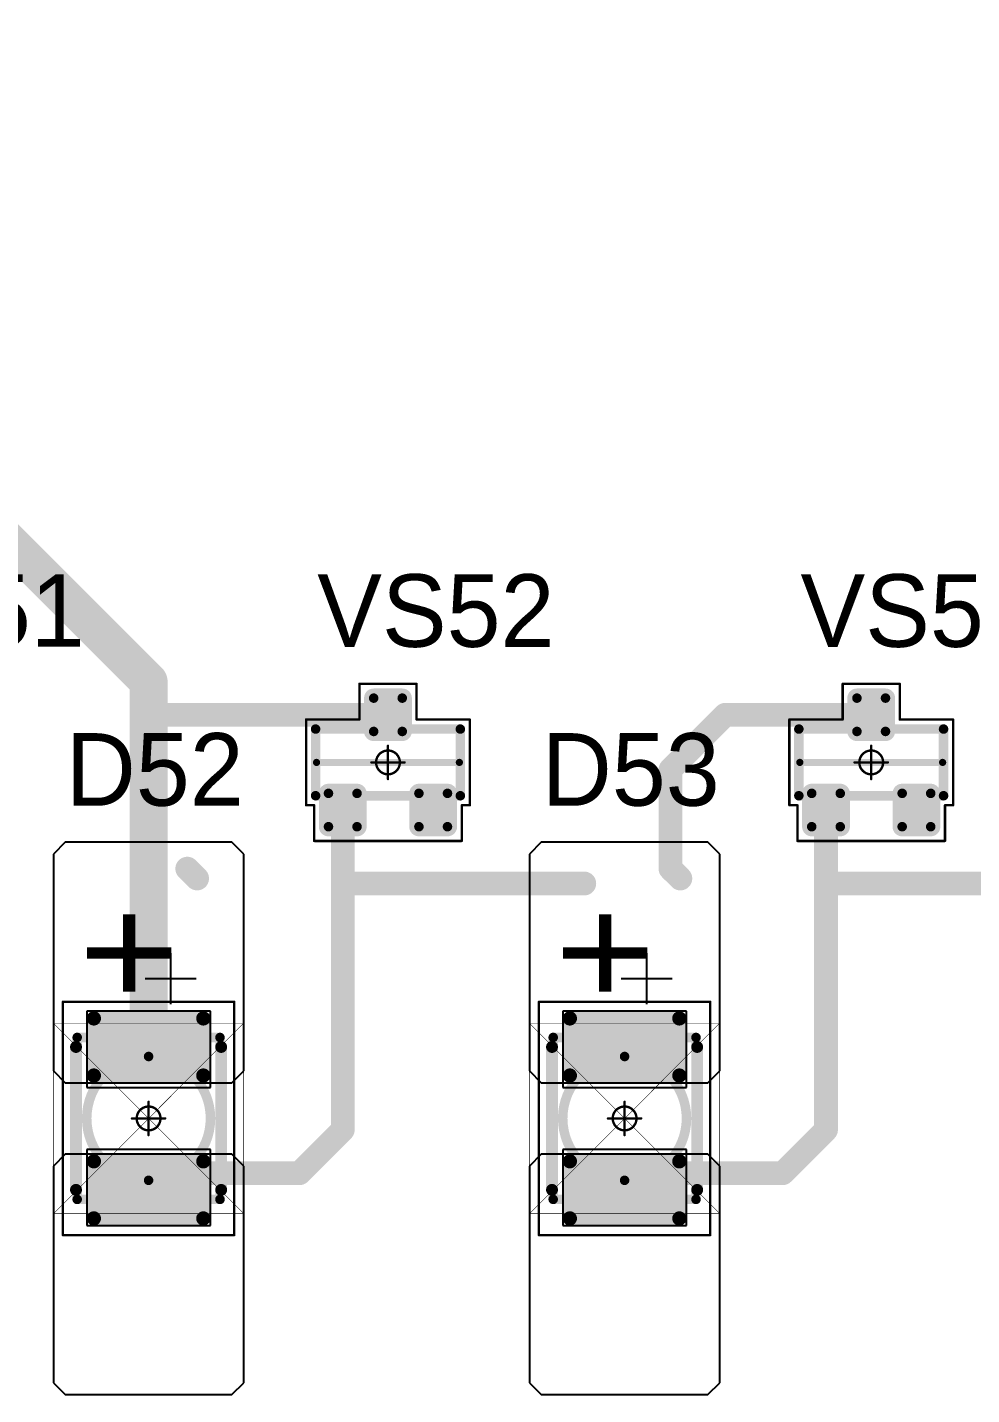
# Model space of a CAD drawing. Header units: millimetres. Extents: x 0 to 775, y 25 to 939.
# Drawn here: x 210.79 to 230.62, y 114.6 to 143.31 of the extents above; entities that cross this region are included whole.
import ezdxf

# ---------------------------------------------------------------- set-up
doc = ezdxf.new("R2010")
doc.units = ezdxf.units.MM
for name, color, linetype in [('Mechanical13', 56, 'Continuous'), ('Mechanical15', 56, 'Continuous'), ('Mechanical9', 56, 'Continuous'), ('TopLayer', 1, 'Continuous'), ('TopOverlay', 2, 'Continuous'), ('TopPaste', 8, 'Continuous'), ('TopSolder', 216, 'Continuous')]:
    doc.layers.add(name, color=color, linetype=linetype)

# ---------------------------------------------------------------- blocks, each defined once
blk = doc.blocks.new('SOT23_16')
at = {"layer": 'Mechanical13', "const_width": 0.2}
for points in [[(-0.7, 1.52), (0.7, 1.52)], [(-0.7, 1.52), (-0.7, -1.52)], [(0.7, 1.52), (0.7, -1.52)], [(-0.7, -1.52), (0.7, -1.52)]]:
    blk.add_lwpolyline(points, dxfattribs=at)
at = {"layer": 'Mechanical13', "const_width": 0.1}
for points in [[(-0.75, 1.52, 1), (-0.65, 1.52, 1)], [(-0.75, 1.52, 1), (-0.65, 1.52, 1)], [(0.65, 1.52, 1), (0.75, 1.52, 1)], [(0.65, 1.52, 1), (0.75, 1.52, 1)], [(-0.75, -1.52, 1), (-0.65, -1.52, 1)], [(-0.75, -1.52, 1), (-0.65, -1.52, 1)], [(0.65, -1.52, 1), (0.75, -1.52, 1)], [(0.65, -1.52, 1), (0.75, -1.52, 1)]]:
    blk.add_lwpolyline(points, format="xyb", close=True, dxfattribs=at)
at = {"layer": 'Mechanical15', "const_width": 0.05}
for points in [[(-0.9, 1.72), (-0.9, 1.55)], [(-0.9, 1.72), (0.9, 1.72)], [(0.9, 1.72), (0.9, 0.6)], [(-1.65, 1.55), (-1.65, -1.55)], [(-1.65, 1.55), (-0.9, 1.55)], [(0.9, 0.6), (1.65, 0.6)], [(1.65, 0.6), (1.65, -0.6)], [(0, 0.35), (0, -0.35)], [(-0.35, 0), (0.35, 0)], [(0.9, -0.6), (1.65, -0.6)], [(0.9, -0.6), (0.9, -1.72)], [(-1.65, -1.55), (-0.9, -1.55)], [(-0.9, -1.55), (-0.9, -1.72)], [(-0.9, -1.72), (0.9, -1.72)]]:
    blk.add_lwpolyline(points, dxfattribs=at)
at = {"layer": 'Mechanical15'}
for points, const_width in [([(-0.913, 1.72, 1), (-0.888, 1.72, 1)], 0.025), ([(-0.913, 1.72, 1), (-0.888, 1.72, 1)], 0.025), ([(0.888, 1.72, 1), (0.913, 1.72, 1)], 0.025), ([(0.888, 1.72, 1), (0.913, 1.72, 1)], 0.025), ([(-1.662, 1.55, 1), (-1.637, 1.55, 1)], 0.025), ([(-1.662, 1.55, 1), (-1.637, 1.55, 1)], 0.025), ([(-0.913, 1.55, 1), (-0.888, 1.55, 1)], 0.025), ([(-0.913, 1.55, 1), (-0.888, 1.55, 1)], 0.025), ([(0.888, 0.6, 1), (0.913, 0.6, 1)], 0.025), ([(0.888, 0.6, 1), (0.913, 0.6, 1)], 0.025), ([(1.637, 0.6, 1), (1.662, 0.6, 1)], 0.025), ([(1.637, 0.6, 1), (1.662, 0.6, 1)], 0.025), ([(-0.012, 0.35, 1), (0.012, 0.35, 1)], 0.025), ([(-0.362, 0, 1), (-0.337, 0, 1)], 0.025), ([(0.25, 0, 1), (-0.25, 0, 1)], 0.05), ([(-0.262, 0, 1), (-0.238, 0, 1)], 0.025), ([(0.238, 0, 1), (0.262, 0, 1)], 0.025), ([(0.337, 0, 1), (0.362, 0, 1)], 0.025), ([(-0.012, -0.35, 1), (0.012, -0.35, 1)], 0.025), ([(0.888, -0.6, 1), (0.913, -0.6, 1)], 0.025), ([(0.888, -0.6, 1), (0.913, -0.6, 1)], 0.025), ([(1.637, -0.6, 1), (1.662, -0.6, 1)], 0.025), ([(1.637, -0.6, 1), (1.662, -0.6, 1)], 0.025), ([(-1.662, -1.55, 1), (-1.637, -1.55, 1)], 0.025), ([(-1.662, -1.55, 1), (-1.637, -1.55, 1)], 0.025), ([(-0.913, -1.55, 1), (-0.888, -1.55, 1)], 0.025), ([(-0.913, -1.55, 1), (-0.888, -1.55, 1)], 0.025), ([(-0.913, -1.72, 1), (-0.888, -1.72, 1)], 0.025), ([(-0.913, -1.72, 1), (-0.888, -1.72, 1)], 0.025), ([(0.888, -1.72, 1), (0.913, -1.72, 1)], 0.025), ([(0.888, -1.72, 1), (0.913, -1.72, 1)], 0.025)]:
    blk.add_lwpolyline(points, format="xyb", close=True, dxfattribs=dict(at, const_width=const_width))
at = {"layer": 'TopLayer', "const_width": 0.1}
for points in [[(-1.4, 1.25, 1), (-1.3, 1.25, 1)], [(-0.7, 1.25, 1), (-0.6, 1.25, 1)], [(-1.4, 0.65, 1), (-1.3, 0.65, 1)], [(-0.7, 0.65, 1), (-0.6, 0.65, 1)], [(0.6, 0.3, 1), (0.7, 0.3, 1)], [(1.3, 0.3, 1), (1.4, 0.3, 1)], [(0.6, -0.3, 1), (0.7, -0.3, 1)], [(1.3, -0.3, 1), (1.4, -0.3, 1)], [(-1.4, -0.65, 1), (-1.3, -0.65, 1)], [(-0.7, -0.65, 1), (-0.6, -0.65, 1)], [(-1.4, -1.25, 1), (-1.3, -1.25, 1)], [(-0.7, -1.25, 1), (-0.6, -1.25, 1)]]:
    blk.add_lwpolyline(points, format="xyb", close=True, dxfattribs=at)
at = {"layer": 'TopLayer'}
for points in [[(-1.45, 1.25), (-1.45, 0.65), (-0.55, 1.25), (-0.55, 0.65)], [(-1.35, 1.35), (-1.35, 0.55), (-0.65, 1.35), (-0.65, 0.55)], [(0.55, 0.3), (0.55, -0.3), (1.45, 0.3), (1.45, -0.3)], [(0.65, 0.4), (0.65, -0.4), (1.35, 0.4), (1.35, -0.4)], [(-1.35, -0.55), (-1.35, -1.35), (-0.65, -0.55), (-0.65, -1.35)], [(-1.45, -0.65), (-1.45, -1.25), (-0.55, -0.65), (-0.55, -1.25)]]:
    blk.add_solid(points, dxfattribs=at)
at = {"layer": 'TopOverlay', "const_width": 0.15}
blk.add_lwpolyline([(0, 1.5), (0, -1.5)], dxfattribs=at)
at = {"layer": 'TopOverlay', "const_width": 0.075}
for points in [[(-0.038, 1.5, 1), (0.038, 1.5, 1)], [(-0.038, -1.5, 1), (0.038, -1.5, 1)]]:
    blk.add_lwpolyline(points, format="xyb", close=True, dxfattribs=at)
at = {"layer": 'TopPaste', "const_width": 0.075}
for points in [[(-1.387, 1.25, 1), (-1.313, 1.25, 1)], [(-0.687, 1.25, 1), (-0.613, 1.25, 1)], [(-1.387, 0.65, 1), (-1.313, 0.65, 1)], [(-0.687, 0.65, 1), (-0.613, 0.65, 1)], [(0.613, 0.3, 1), (0.687, 0.3, 1)], [(1.313, 0.3, 1), (1.387, 0.3, 1)], [(0.613, -0.3, 1), (0.687, -0.3, 1)], [(1.313, -0.3, 1), (1.387, -0.3, 1)], [(-1.387, -0.65, 1), (-1.313, -0.65, 1)], [(-0.687, -0.65, 1), (-0.613, -0.65, 1)], [(-1.387, -1.25, 1), (-1.313, -1.25, 1)], [(-0.687, -1.25, 1), (-0.613, -1.25, 1)]]:
    blk.add_lwpolyline(points, format="xyb", close=True, dxfattribs=at)
at = {"layer": 'TopPaste'}
for points in [[(-1.425, 1.25), (-1.425, 0.65), (-0.575, 1.25), (-0.575, 0.65)], [(-1.35, 1.325), (-1.35, 0.575), (-0.65, 1.325), (-0.65, 0.575)], [(0.575, 0.3), (0.575, -0.3), (1.425, 0.3), (1.425, -0.3)], [(0.65, 0.375), (0.65, -0.375), (1.35, 0.375), (1.35, -0.375)], [(-1.425, -0.65), (-1.425, -1.25), (-0.575, -0.65), (-0.575, -1.25)], [(-1.35, -0.575), (-1.35, -1.325), (-0.65, -0.575), (-0.65, -1.325)]]:
    blk.add_solid(points, dxfattribs=at)
at = {"layer": 'TopSolder', "const_width": 0.202}
for points in [[(-1.451, 1.25, 1), (-1.249, 1.25, 1)], [(-0.751, 1.25, 1), (-0.549, 1.25, 1)], [(-1.451, 0.65, 1), (-1.249, 0.65, 1)], [(-0.751, 0.65, 1), (-0.549, 0.65, 1)], [(0.549, 0.3, 1), (0.751, 0.3, 1)], [(1.249, 0.3, 1), (1.451, 0.3, 1)], [(0.549, -0.3, 1), (0.751, -0.3, 1)], [(1.249, -0.3, 1), (1.451, -0.3, 1)], [(-1.451, -0.65, 1), (-1.249, -0.65, 1)], [(-0.751, -0.65, 1), (-0.549, -0.65, 1)], [(-1.451, -1.25, 1), (-1.249, -1.25, 1)], [(-0.751, -1.25, 1), (-0.549, -1.25, 1)]]:
    blk.add_lwpolyline(points, format="xyb", close=True, dxfattribs=at)
at = {"layer": 'TopSolder'}
for points in [[(-1.35, 1.452), (-1.35, 0.448), (-0.65, 1.452), (-0.65, 0.448)], [(-1.552, 1.25), (-1.552, 0.65), (-0.448, 1.25), (-0.448, 0.65)], [(0.448, 0.3), (0.448, -0.3), (1.552, 0.3), (1.552, -0.3)], [(0.65, 0.502), (0.65, -0.502), (1.35, 0.502), (1.35, -0.502)], [(-1.35, -0.448), (-1.35, -1.452), (-0.65, -0.448), (-0.65, -1.452)], [(-1.552, -0.65), (-1.552, -1.25), (-0.448, -0.65), (-0.448, -1.25)]]:
    blk.add_solid(points, dxfattribs=at)
blk = doc.blocks.new('SOT23_17')
at = {"layer": 'Mechanical13', "const_width": 0.2}
for points in [[(-0.7, 1.52), (0.7, 1.52)], [(-0.7, 1.52), (-0.7, -1.52)], [(0.7, 1.52), (0.7, -1.52)], [(-0.7, -1.52), (0.7, -1.52)]]:
    blk.add_lwpolyline(points, dxfattribs=at)
at = {"layer": 'Mechanical13', "const_width": 0.1}
for points in [[(-0.75, 1.52, 1), (-0.65, 1.52, 1)], [(-0.75, 1.52, 1), (-0.65, 1.52, 1)], [(0.65, 1.52, 1), (0.75, 1.52, 1)], [(0.65, 1.52, 1), (0.75, 1.52, 1)], [(-0.75, -1.52, 1), (-0.65, -1.52, 1)], [(-0.75, -1.52, 1), (-0.65, -1.52, 1)], [(0.65, -1.52, 1), (0.75, -1.52, 1)], [(0.65, -1.52, 1), (0.75, -1.52, 1)]]:
    blk.add_lwpolyline(points, format="xyb", close=True, dxfattribs=at)
at = {"layer": 'Mechanical15', "const_width": 0.05}
for points in [[(-0.9, 1.72), (-0.9, 1.55)], [(-0.9, 1.72), (0.9, 1.72)], [(0.9, 1.72), (0.9, 0.6)], [(-1.65, 1.55), (-1.65, -1.55)], [(-1.65, 1.55), (-0.9, 1.55)], [(0.9, 0.6), (1.65, 0.6)], [(1.65, 0.6), (1.65, -0.6)], [(0, 0.35), (0, -0.35)], [(-0.35, 0), (0.35, 0)], [(0.9, -0.6), (1.65, -0.6)], [(0.9, -0.6), (0.9, -1.72)], [(-1.65, -1.55), (-0.9, -1.55)], [(-0.9, -1.55), (-0.9, -1.72)], [(-0.9, -1.72), (0.9, -1.72)]]:
    blk.add_lwpolyline(points, dxfattribs=at)
at = {"layer": 'Mechanical15'}
for points, const_width in [([(-0.913, 1.72, 1), (-0.888, 1.72, 1)], 0.025), ([(-0.913, 1.72, 1), (-0.888, 1.72, 1)], 0.025), ([(0.888, 1.72, 1), (0.913, 1.72, 1)], 0.025), ([(0.888, 1.72, 1), (0.913, 1.72, 1)], 0.025), ([(-1.662, 1.55, 1), (-1.637, 1.55, 1)], 0.025), ([(-1.662, 1.55, 1), (-1.637, 1.55, 1)], 0.025), ([(-0.913, 1.55, 1), (-0.888, 1.55, 1)], 0.025), ([(-0.913, 1.55, 1), (-0.888, 1.55, 1)], 0.025), ([(0.888, 0.6, 1), (0.913, 0.6, 1)], 0.025), ([(0.888, 0.6, 1), (0.913, 0.6, 1)], 0.025), ([(1.637, 0.6, 1), (1.662, 0.6, 1)], 0.025), ([(1.637, 0.6, 1), (1.662, 0.6, 1)], 0.025), ([(-0.012, 0.35, 1), (0.012, 0.35, 1)], 0.025), ([(-0.362, 0, 1), (-0.337, 0, 1)], 0.025), ([(0.25, 0, 1), (-0.25, 0, 1)], 0.05), ([(-0.262, 0, 1), (-0.238, 0, 1)], 0.025), ([(0.238, 0, 1), (0.262, 0, 1)], 0.025), ([(0.337, 0, 1), (0.362, 0, 1)], 0.025), ([(-0.012, -0.35, 1), (0.012, -0.35, 1)], 0.025), ([(0.888, -0.6, 1), (0.913, -0.6, 1)], 0.025), ([(0.888, -0.6, 1), (0.913, -0.6, 1)], 0.025), ([(1.637, -0.6, 1), (1.662, -0.6, 1)], 0.025), ([(1.637, -0.6, 1), (1.662, -0.6, 1)], 0.025), ([(-1.662, -1.55, 1), (-1.637, -1.55, 1)], 0.025), ([(-1.662, -1.55, 1), (-1.637, -1.55, 1)], 0.025), ([(-0.913, -1.55, 1), (-0.888, -1.55, 1)], 0.025), ([(-0.913, -1.55, 1), (-0.888, -1.55, 1)], 0.025), ([(-0.913, -1.72, 1), (-0.888, -1.72, 1)], 0.025), ([(-0.913, -1.72, 1), (-0.888, -1.72, 1)], 0.025), ([(0.888, -1.72, 1), (0.913, -1.72, 1)], 0.025), ([(0.888, -1.72, 1), (0.913, -1.72, 1)], 0.025)]:
    blk.add_lwpolyline(points, format="xyb", close=True, dxfattribs=dict(at, const_width=const_width))
at = {"layer": 'TopLayer', "const_width": 0.1}
for points in [[(-1.4, 1.25, 1), (-1.3, 1.25, 1)], [(-0.7, 1.25, 1), (-0.6, 1.25, 1)], [(-1.4, 0.65, 1), (-1.3, 0.65, 1)], [(-0.7, 0.65, 1), (-0.6, 0.65, 1)], [(0.6, 0.3, 1), (0.7, 0.3, 1)], [(1.3, 0.3, 1), (1.4, 0.3, 1)], [(0.6, -0.3, 1), (0.7, -0.3, 1)], [(1.3, -0.3, 1), (1.4, -0.3, 1)], [(-1.4, -0.65, 1), (-1.3, -0.65, 1)], [(-0.7, -0.65, 1), (-0.6, -0.65, 1)], [(-1.4, -1.25, 1), (-1.3, -1.25, 1)], [(-0.7, -1.25, 1), (-0.6, -1.25, 1)]]:
    blk.add_lwpolyline(points, format="xyb", close=True, dxfattribs=at)
at = {"layer": 'TopLayer'}
for points in [[(-1.45, 1.25), (-1.45, 0.65), (-0.55, 1.25), (-0.55, 0.65)], [(-1.35, 1.35), (-1.35, 0.55), (-0.65, 1.35), (-0.65, 0.55)], [(0.55, 0.3), (0.55, -0.3), (1.45, 0.3), (1.45, -0.3)], [(0.65, 0.4), (0.65, -0.4), (1.35, 0.4), (1.35, -0.4)], [(-1.35, -0.55), (-1.35, -1.35), (-0.65, -0.55), (-0.65, -1.35)], [(-1.45, -0.65), (-1.45, -1.25), (-0.55, -0.65), (-0.55, -1.25)]]:
    blk.add_solid(points, dxfattribs=at)
at = {"layer": 'TopOverlay', "const_width": 0.15}
blk.add_lwpolyline([(0, 1.5), (0, -1.5)], dxfattribs=at)
at = {"layer": 'TopOverlay', "const_width": 0.075}
for points in [[(-0.038, 1.5, 1), (0.038, 1.5, 1)], [(-0.038, -1.5, 1), (0.038, -1.5, 1)]]:
    blk.add_lwpolyline(points, format="xyb", close=True, dxfattribs=at)
at = {"layer": 'TopPaste', "const_width": 0.075}
for points in [[(-1.387, 1.25, 1), (-1.313, 1.25, 1)], [(-0.687, 1.25, 1), (-0.613, 1.25, 1)], [(-1.387, 0.65, 1), (-1.313, 0.65, 1)], [(-0.687, 0.65, 1), (-0.613, 0.65, 1)], [(0.613, 0.3, 1), (0.687, 0.3, 1)], [(1.313, 0.3, 1), (1.387, 0.3, 1)], [(0.613, -0.3, 1), (0.687, -0.3, 1)], [(1.313, -0.3, 1), (1.387, -0.3, 1)], [(-1.387, -0.65, 1), (-1.313, -0.65, 1)], [(-0.687, -0.65, 1), (-0.613, -0.65, 1)], [(-1.387, -1.25, 1), (-1.313, -1.25, 1)], [(-0.687, -1.25, 1), (-0.613, -1.25, 1)]]:
    blk.add_lwpolyline(points, format="xyb", close=True, dxfattribs=at)
at = {"layer": 'TopPaste'}
for points in [[(-1.425, 1.25), (-1.425, 0.65), (-0.575, 1.25), (-0.575, 0.65)], [(-1.35, 1.325), (-1.35, 0.575), (-0.65, 1.325), (-0.65, 0.575)], [(0.575, 0.3), (0.575, -0.3), (1.425, 0.3), (1.425, -0.3)], [(0.65, 0.375), (0.65, -0.375), (1.35, 0.375), (1.35, -0.375)], [(-1.425, -0.65), (-1.425, -1.25), (-0.575, -0.65), (-0.575, -1.25)], [(-1.35, -0.575), (-1.35, -1.325), (-0.65, -0.575), (-0.65, -1.325)]]:
    blk.add_solid(points, dxfattribs=at)
at = {"layer": 'TopSolder', "const_width": 0.202}
for points in [[(-1.451, 1.25, 1), (-1.249, 1.25, 1)], [(-0.751, 1.25, 1), (-0.549, 1.25, 1)], [(-1.451, 0.65, 1), (-1.249, 0.65, 1)], [(-0.751, 0.65, 1), (-0.549, 0.65, 1)], [(0.549, 0.3, 1), (0.751, 0.3, 1)], [(1.249, 0.3, 1), (1.451, 0.3, 1)], [(0.549, -0.3, 1), (0.751, -0.3, 1)], [(1.249, -0.3, 1), (1.451, -0.3, 1)], [(-1.451, -0.65, 1), (-1.249, -0.65, 1)], [(-0.751, -0.65, 1), (-0.549, -0.65, 1)], [(-1.451, -1.25, 1), (-1.249, -1.25, 1)], [(-0.751, -1.25, 1), (-0.549, -1.25, 1)]]:
    blk.add_lwpolyline(points, format="xyb", close=True, dxfattribs=at)
at = {"layer": 'TopSolder'}
for points in [[(-1.35, 1.452), (-1.35, 0.448), (-0.65, 1.452), (-0.65, 0.448)], [(-1.552, 1.25), (-1.552, 0.65), (-0.448, 1.25), (-0.448, 0.65)], [(0.448, 0.3), (0.448, -0.3), (1.552, 0.3), (1.552, -0.3)], [(0.65, 0.502), (0.65, -0.502), (1.35, 0.502), (1.35, -0.502)], [(-1.35, -0.448), (-1.35, -1.452), (-0.65, -0.448), (-0.65, -1.452)], [(-1.552, -0.65), (-1.552, -1.25), (-0.448, -0.65), (-0.448, -1.25)]]:
    blk.add_solid(points, dxfattribs=at)
blk = doc.blocks.new('T66G_109')
at = {"layer": 'Mechanical13'}
for p, q in [((2.936, 0.071), (2.936, -1)), ((2.4, -0.464), (3.471, -0.464))]:
    blk.add_line(p, q, dxfattribs=at)
at = {"layer": 'Mechanical13', "const_width": 0.2}
for points in [[(-1.7, 1.5), (-1.7, -1.5)], [(-1.7, 1.5), (1.7, 1.5)], [(1.7, 1.5), (1.7, -1.5)], [(-1.7, -1.5), (1.7, -1.5)]]:
    blk.add_lwpolyline(points, dxfattribs=at)
at = {"layer": 'Mechanical13'}
for points, const_width in [([(-1.75, 1.5, 1), (-1.65, 1.5, 1)], 0.1), ([(-1.75, 1.5, 1), (-1.65, 1.5, 1)], 0.1), ([(1.65, 1.5, 1), (1.75, 1.5, 1)], 0.1), ([(1.65, 1.5, 1), (1.75, 1.5, 1)], 0.1), ([(1.3, 0, 1), (-1.3, 0, 1)], 0.2), ([(-1.35, 0, 1), (-1.25, 0, 1)], 0.1), ([(1.25, 0, 1), (1.35, 0, 1)], 0.1), ([(-1.75, -1.5, 1), (-1.65, -1.5, 1)], 0.1), ([(-1.75, -1.5, 1), (-1.65, -1.5, 1)], 0.1), ([(1.65, -1.5, 1), (1.75, -1.5, 1)], 0.1), ([(1.65, -1.5, 1), (1.75, -1.5, 1)], 0.1)]:
    blk.add_lwpolyline(points, format="xyb", close=True, dxfattribs=dict(at, const_width=const_width))
at = {"layer": 'Mechanical15', "const_width": 0.05}
for points in [[(-2.45, 1.8), (2.45, 1.8)], [(-2.45, 1.8), (-2.45, -1.8)], [(2.45, 1.8), (2.45, -1.8)], [(0, 0.35), (0, -0.35)], [(-0.35, 0), (0.35, 0)], [(-2.45, -1.8), (2.45, -1.8)]]:
    blk.add_lwpolyline(points, dxfattribs=at)
at = {"layer": 'Mechanical15'}
for points, const_width in [([(-2.462, 1.8, 1), (-2.438, 1.8, 1)], 0.025), ([(-2.462, 1.8, 1), (-2.438, 1.8, 1)], 0.025), ([(2.438, 1.8, 1), (2.462, 1.8, 1)], 0.025), ([(2.438, 1.8, 1), (2.462, 1.8, 1)], 0.025), ([(-0.012, 0.35, 1), (0.012, 0.35, 1)], 0.025), ([(-0.362, 0, 1), (-0.337, 0, 1)], 0.025), ([(0.25, 0, 1), (-0.25, 0, 1)], 0.05), ([(-0.262, 0, 1), (-0.238, 0, 1)], 0.025), ([(0.238, 0, 1), (0.262, 0, 1)], 0.025), ([(0.337, 0, 1), (0.362, 0, 1)], 0.025), ([(-0.012, -0.35, 1), (0.012, -0.35, 1)], 0.025), ([(-2.462, -1.8, 1), (-2.438, -1.8, 1)], 0.025), ([(-2.462, -1.8, 1), (-2.438, -1.8, 1)], 0.025), ([(2.438, -1.8, 1), (2.462, -1.8, 1)], 0.025), ([(2.438, -1.8, 1), (2.462, -1.8, 1)], 0.025)]:
    blk.add_lwpolyline(points, format="xyb", close=True, dxfattribs=dict(at, const_width=const_width))
at = {"layer": 'TopLayer'}
for p, q in [((-5.55, 2), (-5.8, 1.75)), ((-5.8, 1.75), (-5.8, -1.75)), ((-1, 2), (-5.55, 2)), ((-0.75, 1.75), (-1, 2)), ((-0.75, -1.75), (-0.75, 1.75)), ((1, 2), (0.75, 1.75)), ((0.75, 1.75), (0.75, -1.75)), ((5.55, 2), (1, 2)), ((5.8, 1.75), (5.55, 2)), ((5.8, -1.75), (5.8, 1.75)), ((-5.8, -1.75), (-5.55, -2)), ((-5.55, -2), (-1, -2)), ((-1, -2), (-0.75, -1.75)), ((0.75, -1.75), (1, -2)), ((1, -2), (5.55, -2)), ((5.55, -2), (5.8, -1.75))]:
    blk.add_line(p, q, dxfattribs=at)
at = {"layer": 'TopLayer', "const_width": 0.15}
for points in [[(-2.175, 1.15, 1), (-2.025, 1.15, 1)], [(-0.975, 1.15, 1), (-0.825, 1.15, 1)], [(0.825, 1.15, 1), (0.975, 1.15, 1)], [(2.025, 1.15, 1), (2.175, 1.15, 1)], [(-2.175, -1.15, 1), (-2.025, -1.15, 1)], [(-0.975, -1.15, 1), (-0.825, -1.15, 1)], [(0.825, -1.15, 1), (0.975, -1.15, 1)], [(2.025, -1.15, 1), (2.175, -1.15, 1)]]:
    blk.add_lwpolyline(points, format="xyb", close=True, dxfattribs=at)
at = {"layer": 'TopLayer'}
for points in [[(-0.75, 1.15), (-2.25, 1.15), (-0.75, -1.15), (-2.25, -1.15)], [(-0.9, 1.3), (-2.1, 1.3), (-0.9, -1.3), (-2.1, -1.3)], [(2.25, 1.15), (0.75, 1.15), (2.25, -1.15), (0.75, -1.15)], [(2.1, 1.3), (0.9, 1.3), (2.1, -1.3), (0.9, -1.3)]]:
    blk.add_solid(points, dxfattribs=at)
at = {"layer": 'TopOverlay', "const_width": 0.25}
for points in [[(-1.5, 1.525), (1.5, 1.525)], [(-1.5, -1.525), (1.5, -1.525)]]:
    blk.add_lwpolyline(points, dxfattribs=at)
at = {"layer": 'TopOverlay', "const_width": 0.125}
for points in [[(-1.562, 1.525, 1), (-1.438, 1.525, 1)], [(1.438, 1.525, 1), (1.562, 1.525, 1)], [(-1.562, -1.525, 1), (-1.438, -1.525, 1)], [(1.438, -1.525, 1), (1.562, -1.525, 1)]]:
    blk.add_lwpolyline(points, format="xyb", close=True, dxfattribs=at)
at = {"layer": 'TopPaste', "const_width": 0.125}
for points in [[(-2.163, 1.15, 1), (-2.038, 1.15, 1)], [(-0.963, 1.15, 1), (-0.838, 1.15, 1)], [(0.838, 1.15, 1), (0.963, 1.15, 1)], [(2.038, 1.15, 1), (2.163, 1.15, 1)], [(-2.163, -1.15, 1), (-2.038, -1.15, 1)], [(-0.963, -1.15, 1), (-0.838, -1.15, 1)], [(0.838, -1.15, 1), (0.963, -1.15, 1)], [(2.038, -1.15, 1), (2.163, -1.15, 1)]]:
    blk.add_lwpolyline(points, format="xyb", close=True, dxfattribs=at)
at = {"layer": 'TopPaste'}
for points in [[(-0.775, 1.15), (-2.225, 1.15), (-0.775, -1.15), (-2.225, -1.15)], [(-0.9, 1.275), (-2.1, 1.275), (-0.9, -1.275), (-2.1, -1.275)], [(2.225, 1.15), (0.775, 1.15), (2.225, -1.15), (0.775, -1.15)], [(2.1, 1.275), (0.9, 1.275), (2.1, -1.275), (0.9, -1.275)]]:
    blk.add_solid(points, dxfattribs=at)
at = {"layer": 'TopSolder'}
for p, q in [((-2.25, 1.3), (-2.25, -1.3)), ((-0.65, 1.3), (-2.25, 1.3)), ((-0.65, -1.3), (-0.65, 1.3)), ((0.65, 1.3), (0.65, -1.3)), ((2.25, 1.3), (0.65, 1.3)), ((2.25, -1.3), (2.25, 1.3)), ((-2.25, -1.3), (-0.65, -1.3)), ((0.65, -1.3), (2.25, -1.3))]:
    blk.add_line(p, q, dxfattribs=at)
at = {"layer": 'TopOverlay'}
blk.add_text('+', height=2.5, dxfattribs=at).set_placement((2.5, -0.8))
blk = doc.blocks.new('T66G_110')
at = {"layer": 'Mechanical13'}
for p, q in [((2.936, 0.071), (2.936, -1)), ((2.4, -0.464), (3.471, -0.464))]:
    blk.add_line(p, q, dxfattribs=at)
at = {"layer": 'Mechanical13', "const_width": 0.2}
for points in [[(-1.7, 1.5), (-1.7, -1.5)], [(-1.7, 1.5), (1.7, 1.5)], [(1.7, 1.5), (1.7, -1.5)], [(-1.7, -1.5), (1.7, -1.5)]]:
    blk.add_lwpolyline(points, dxfattribs=at)
at = {"layer": 'Mechanical13'}
for points, const_width in [([(-1.75, 1.5, 1), (-1.65, 1.5, 1)], 0.1), ([(-1.75, 1.5, 1), (-1.65, 1.5, 1)], 0.1), ([(1.65, 1.5, 1), (1.75, 1.5, 1)], 0.1), ([(1.65, 1.5, 1), (1.75, 1.5, 1)], 0.1), ([(1.3, 0, 1), (-1.3, 0, 1)], 0.2), ([(-1.35, 0, 1), (-1.25, 0, 1)], 0.1), ([(1.25, 0, 1), (1.35, 0, 1)], 0.1), ([(-1.75, -1.5, 1), (-1.65, -1.5, 1)], 0.1), ([(-1.75, -1.5, 1), (-1.65, -1.5, 1)], 0.1), ([(1.65, -1.5, 1), (1.75, -1.5, 1)], 0.1), ([(1.65, -1.5, 1), (1.75, -1.5, 1)], 0.1)]:
    blk.add_lwpolyline(points, format="xyb", close=True, dxfattribs=dict(at, const_width=const_width))
at = {"layer": 'Mechanical15', "const_width": 0.05}
for points in [[(-2.45, 1.8), (2.45, 1.8)], [(-2.45, 1.8), (-2.45, -1.8)], [(2.45, 1.8), (2.45, -1.8)], [(0, 0.35), (0, -0.35)], [(-0.35, 0), (0.35, 0)], [(-2.45, -1.8), (2.45, -1.8)]]:
    blk.add_lwpolyline(points, dxfattribs=at)
at = {"layer": 'Mechanical15'}
for points, const_width in [([(-2.462, 1.8, 1), (-2.438, 1.8, 1)], 0.025), ([(-2.462, 1.8, 1), (-2.438, 1.8, 1)], 0.025), ([(2.438, 1.8, 1), (2.462, 1.8, 1)], 0.025), ([(2.438, 1.8, 1), (2.462, 1.8, 1)], 0.025), ([(-0.012, 0.35, 1), (0.012, 0.35, 1)], 0.025), ([(-0.362, 0, 1), (-0.337, 0, 1)], 0.025), ([(0.25, 0, 1), (-0.25, 0, 1)], 0.05), ([(-0.262, 0, 1), (-0.238, 0, 1)], 0.025), ([(0.238, 0, 1), (0.262, 0, 1)], 0.025), ([(0.337, 0, 1), (0.362, 0, 1)], 0.025), ([(-0.012, -0.35, 1), (0.012, -0.35, 1)], 0.025), ([(-2.462, -1.8, 1), (-2.438, -1.8, 1)], 0.025), ([(-2.462, -1.8, 1), (-2.438, -1.8, 1)], 0.025), ([(2.438, -1.8, 1), (2.462, -1.8, 1)], 0.025), ([(2.438, -1.8, 1), (2.462, -1.8, 1)], 0.025)]:
    blk.add_lwpolyline(points, format="xyb", close=True, dxfattribs=dict(at, const_width=const_width))
at = {"layer": 'TopLayer'}
for p, q in [((-5.55, 2), (-5.8, 1.75)), ((-5.8, 1.75), (-5.8, -1.75)), ((-1, 2), (-5.55, 2)), ((-0.75, 1.75), (-1, 2)), ((-0.75, -1.75), (-0.75, 1.75)), ((1, 2), (0.75, 1.75)), ((0.75, 1.75), (0.75, -1.75)), ((5.55, 2), (1, 2)), ((5.8, 1.75), (5.55, 2)), ((5.8, -1.75), (5.8, 1.75)), ((-5.8, -1.75), (-5.55, -2)), ((-5.55, -2), (-1, -2)), ((-1, -2), (-0.75, -1.75)), ((0.75, -1.75), (1, -2)), ((1, -2), (5.55, -2)), ((5.55, -2), (5.8, -1.75))]:
    blk.add_line(p, q, dxfattribs=at)
at = {"layer": 'TopLayer', "const_width": 0.15}
for points in [[(-2.175, 1.15, 1), (-2.025, 1.15, 1)], [(-0.975, 1.15, 1), (-0.825, 1.15, 1)], [(0.825, 1.15, 1), (0.975, 1.15, 1)], [(2.025, 1.15, 1), (2.175, 1.15, 1)], [(-2.175, -1.15, 1), (-2.025, -1.15, 1)], [(-0.975, -1.15, 1), (-0.825, -1.15, 1)], [(0.825, -1.15, 1), (0.975, -1.15, 1)], [(2.025, -1.15, 1), (2.175, -1.15, 1)]]:
    blk.add_lwpolyline(points, format="xyb", close=True, dxfattribs=at)
at = {"layer": 'TopLayer'}
for points in [[(-0.75, 1.15), (-2.25, 1.15), (-0.75, -1.15), (-2.25, -1.15)], [(-0.9, 1.3), (-2.1, 1.3), (-0.9, -1.3), (-2.1, -1.3)], [(2.25, 1.15), (0.75, 1.15), (2.25, -1.15), (0.75, -1.15)], [(2.1, 1.3), (0.9, 1.3), (2.1, -1.3), (0.9, -1.3)]]:
    blk.add_solid(points, dxfattribs=at)
at = {"layer": 'TopOverlay', "const_width": 0.25}
for points in [[(-1.5, 1.525), (1.5, 1.525)], [(-1.5, -1.525), (1.5, -1.525)]]:
    blk.add_lwpolyline(points, dxfattribs=at)
at = {"layer": 'TopOverlay', "const_width": 0.125}
for points in [[(-1.562, 1.525, 1), (-1.438, 1.525, 1)], [(1.438, 1.525, 1), (1.562, 1.525, 1)], [(-1.562, -1.525, 1), (-1.438, -1.525, 1)], [(1.438, -1.525, 1), (1.562, -1.525, 1)]]:
    blk.add_lwpolyline(points, format="xyb", close=True, dxfattribs=at)
at = {"layer": 'TopPaste', "const_width": 0.125}
for points in [[(-2.163, 1.15, 1), (-2.038, 1.15, 1)], [(-0.963, 1.15, 1), (-0.838, 1.15, 1)], [(0.838, 1.15, 1), (0.963, 1.15, 1)], [(2.038, 1.15, 1), (2.163, 1.15, 1)], [(-2.163, -1.15, 1), (-2.038, -1.15, 1)], [(-0.963, -1.15, 1), (-0.838, -1.15, 1)], [(0.838, -1.15, 1), (0.963, -1.15, 1)], [(2.038, -1.15, 1), (2.163, -1.15, 1)]]:
    blk.add_lwpolyline(points, format="xyb", close=True, dxfattribs=at)
at = {"layer": 'TopPaste'}
for points in [[(-0.775, 1.15), (-2.225, 1.15), (-0.775, -1.15), (-2.225, -1.15)], [(-0.9, 1.275), (-2.1, 1.275), (-0.9, -1.275), (-2.1, -1.275)], [(2.225, 1.15), (0.775, 1.15), (2.225, -1.15), (0.775, -1.15)], [(2.1, 1.275), (0.9, 1.275), (2.1, -1.275), (0.9, -1.275)]]:
    blk.add_solid(points, dxfattribs=at)
at = {"layer": 'TopSolder'}
for p, q in [((-2.25, 1.3), (-2.25, -1.3)), ((-0.65, 1.3), (-2.25, 1.3)), ((-0.65, -1.3), (-0.65, 1.3)), ((0.65, 1.3), (0.65, -1.3)), ((2.25, 1.3), (0.65, 1.3)), ((2.25, -1.3), (2.25, 1.3)), ((-2.25, -1.3), (-0.65, -1.3)), ((0.65, -1.3), (2.25, -1.3))]:
    blk.add_line(p, q, dxfattribs=at)
at = {"layer": 'TopOverlay'}
blk.add_text('+', height=2.5, dxfattribs=at).set_placement((2.5, -0.8))

msp = doc.modelspace()

# ---------------------------------------------------------------- linework, layer by layer
at = {"layer": 'Mechanical9'}
for points, const_width in [([(211.333, 122.4), (215.333, 122.4)], 0.0127), ([(211.333, 118.4), (211.333, 122.4)], 0.0127), ([(211.333, 118.4), (215.333, 122.4)], 0.01), ([(211.333, 122.4), (215.333, 118.4)], 0.01), ([(215.333, 118.4), (215.333, 122.4)], 0.0127), ([(221.333, 122.4), (225.333, 122.4)], 0.0127), ([(221.333, 118.4), (221.333, 122.4)], 0.0127), ([(221.333, 118.4), (225.333, 122.4)], 0.01), ([(221.333, 122.4), (225.333, 118.4)], 0.01), ([(225.333, 118.4), (225.333, 122.4)], 0.0127), ([(211.333, 118.4), (215.333, 118.4)], 0.0127), ([(221.333, 118.4), (225.333, 118.4)], 0.0127)]:
    msp.add_lwpolyline(points, dxfattribs=dict(at, const_width=const_width))
for points, const_width in [([(211.33, 122.4, 1), (211.336, 122.4, 1)], 0.00635), ([(211.33, 122.4, 1), (211.336, 122.4, 1)], 0.00635), ([(211.33, 122.4, 1), (211.335, 122.4, 1)], 0.005), ([(215.33, 122.4, 1), (215.336, 122.4, 1)], 0.00635), ([(215.33, 122.4, 1), (215.336, 122.4, 1)], 0.00635), ([(215.33, 122.4, 1), (215.335, 122.4, 1)], 0.005), ([(221.33, 122.4, 1), (221.336, 122.4, 1)], 0.00635), ([(221.33, 122.4, 1), (221.336, 122.4, 1)], 0.00635), ([(221.33, 122.4, 1), (221.335, 122.4, 1)], 0.005), ([(225.33, 122.4, 1), (225.336, 122.4, 1)], 0.00635), ([(225.33, 122.4, 1), (225.336, 122.4, 1)], 0.00635), ([(225.33, 122.4, 1), (225.335, 122.4, 1)], 0.005), ([(211.33, 118.4, 1), (211.336, 118.4, 1)], 0.00635), ([(211.33, 118.4, 1), (211.336, 118.4, 1)], 0.00635), ([(211.33, 118.4, 1), (211.335, 118.4, 1)], 0.005), ([(215.33, 118.4, 1), (215.336, 118.4, 1)], 0.00635), ([(215.33, 118.4, 1), (215.336, 118.4, 1)], 0.00635), ([(215.33, 118.4, 1), (215.335, 118.4, 1)], 0.005), ([(221.33, 118.4, 1), (221.336, 118.4, 1)], 0.00635), ([(221.33, 118.4, 1), (221.336, 118.4, 1)], 0.00635), ([(221.33, 118.4, 1), (221.335, 118.4, 1)], 0.005), ([(225.33, 118.4, 1), (225.336, 118.4, 1)], 0.00635), ([(225.33, 118.4, 1), (225.336, 118.4, 1)], 0.00635), ([(225.33, 118.4, 1), (225.335, 118.4, 1)], 0.005)]:
    msp.add_lwpolyline(points, format="xyb", close=True, dxfattribs=dict(at, const_width=const_width))
at = {"layer": 'TopLayer'}
for points, const_width in [([(199.995, 142.909), (213.333, 129.571)], 0.8), ([(213.333, 121.9), (213.333, 129.571)], 0.8), ([(213.412, 128.875), (218.362, 128.875)], 0.5), ([(224.297, 127.724), (225.449, 128.875)], 0.5), ([(225.449, 128.875), (228.514, 128.875)], 0.5), ([(224.297, 125.644), (224.297, 127.724)], 0.5), ([(217.412, 120.16), (217.412, 126.875)], 0.5), ([(227.564, 125.332), (227.564, 126.875)], 0.5), ([(214.146, 125.644), (214.352, 125.438)], 0.5), ([(224.297, 125.644), (224.504, 125.438)], 0.5), ([(217.412, 125.332), (222.486, 125.332)], 0.5), ([(227.564, 120.16), (227.564, 125.332)], 0.5), ([(227.564, 125.332), (232.637, 125.332)], 0.5), ([(216.501, 119.249), (217.412, 120.16)], 0.5), ([(226.653, 119.249), (227.564, 120.16)], 0.5), ([(214.06, 119.249), (216.501, 119.249)], 0.5), ([(224.212, 119.249), (226.653, 119.249)], 0.5)]:
    msp.add_lwpolyline(points, dxfattribs=dict(at, const_width=const_width))
for points, const_width in [([(213.133, 129.571, 1), (213.533, 129.571, 1)], 0.4), ([(213.133, 129.571, 1), (213.533, 129.571, 1)], 0.4), ([(213.287, 128.875, 1), (213.537, 128.875, 1)], 0.25), ([(218.237, 128.875, 1), (218.487, 128.875, 1)], 0.25), ([(225.324, 128.875, 1), (225.574, 128.875, 1)], 0.25), ([(225.324, 128.875, 1), (225.574, 128.875, 1)], 0.25), ([(228.389, 128.875, 1), (228.639, 128.875, 1)], 0.25), ([(224.172, 127.724, 1), (224.422, 127.724, 1)], 0.25), ([(224.172, 127.724, 1), (224.422, 127.724, 1)], 0.25), ([(217.287, 126.875, 1), (217.537, 126.875, 1)], 0.25), ([(227.439, 126.875, 1), (227.689, 126.875, 1)], 0.25), ([(214.021, 125.644, 1), (214.271, 125.644, 1)], 0.25), ([(224.172, 125.644, 1), (224.422, 125.644, 1)], 0.25), ([(224.172, 125.644, 1), (224.422, 125.644, 1)], 0.25), ([(214.227, 125.438, 1), (214.477, 125.438, 1)], 0.25), ([(217.287, 125.332, 1), (217.537, 125.332, 1)], 0.25), ([(222.361, 125.332, 1), (222.611, 125.332, 1)], 0.25), ([(224.379, 125.438, 1), (224.629, 125.438, 1)], 0.25), ([(227.439, 125.332, 1), (227.689, 125.332, 1)], 0.25), ([(227.439, 125.332, 1), (227.689, 125.332, 1)], 0.25), ([(227.439, 125.332, 1), (227.689, 125.332, 1)], 0.25), ([(213.133, 121.9, 1), (213.533, 121.9, 1)], 0.4), ([(217.287, 120.16, 1), (217.537, 120.16, 1)], 0.25), ([(217.287, 120.16, 1), (217.537, 120.16, 1)], 0.25), ([(227.439, 120.16, 1), (227.689, 120.16, 1)], 0.25), ([(227.439, 120.16, 1), (227.689, 120.16, 1)], 0.25), ([(213.935, 119.249, 1), (214.185, 119.249, 1)], 0.25), ([(216.376, 119.249, 1), (216.626, 119.249, 1)], 0.25), ([(216.376, 119.249, 1), (216.626, 119.249, 1)], 0.25), ([(224.087, 119.249, 1), (224.337, 119.249, 1)], 0.25), ([(226.528, 119.249, 1), (226.778, 119.249, 1)], 0.25), ([(226.528, 119.249, 1), (226.778, 119.249, 1)], 0.25)]:
    msp.add_lwpolyline(points, format="xyb", close=True, dxfattribs=dict(at, const_width=const_width))

# ---------------------------------------------------------------- block references
at = {"rotation": 90}
for name, p in [('SOT23_17', (218.362, 127.875)), ('SOT23_16', (228.514, 127.875)), ('T66G_110', (213.333, 120.4)), ('T66G_109', (223.333, 120.4))]:
    msp.add_blockref(name, p, dxfattribs=at)

# ---------------------------------------------------------------- texts
at = {"layer": 'TopOverlay'}
for s, p in [('VS51', (207.006, 130.303)), ('VS52', (216.876, 130.301)), ('VS53', (227.028, 130.301)), ('D52', (211.593, 126.966)), ('D53', (221.593, 126.966))]:
    msp.add_text(s, height=1.524, dxfattribs=at).set_placement(p)

doc.saveas('drawing.dxf')
